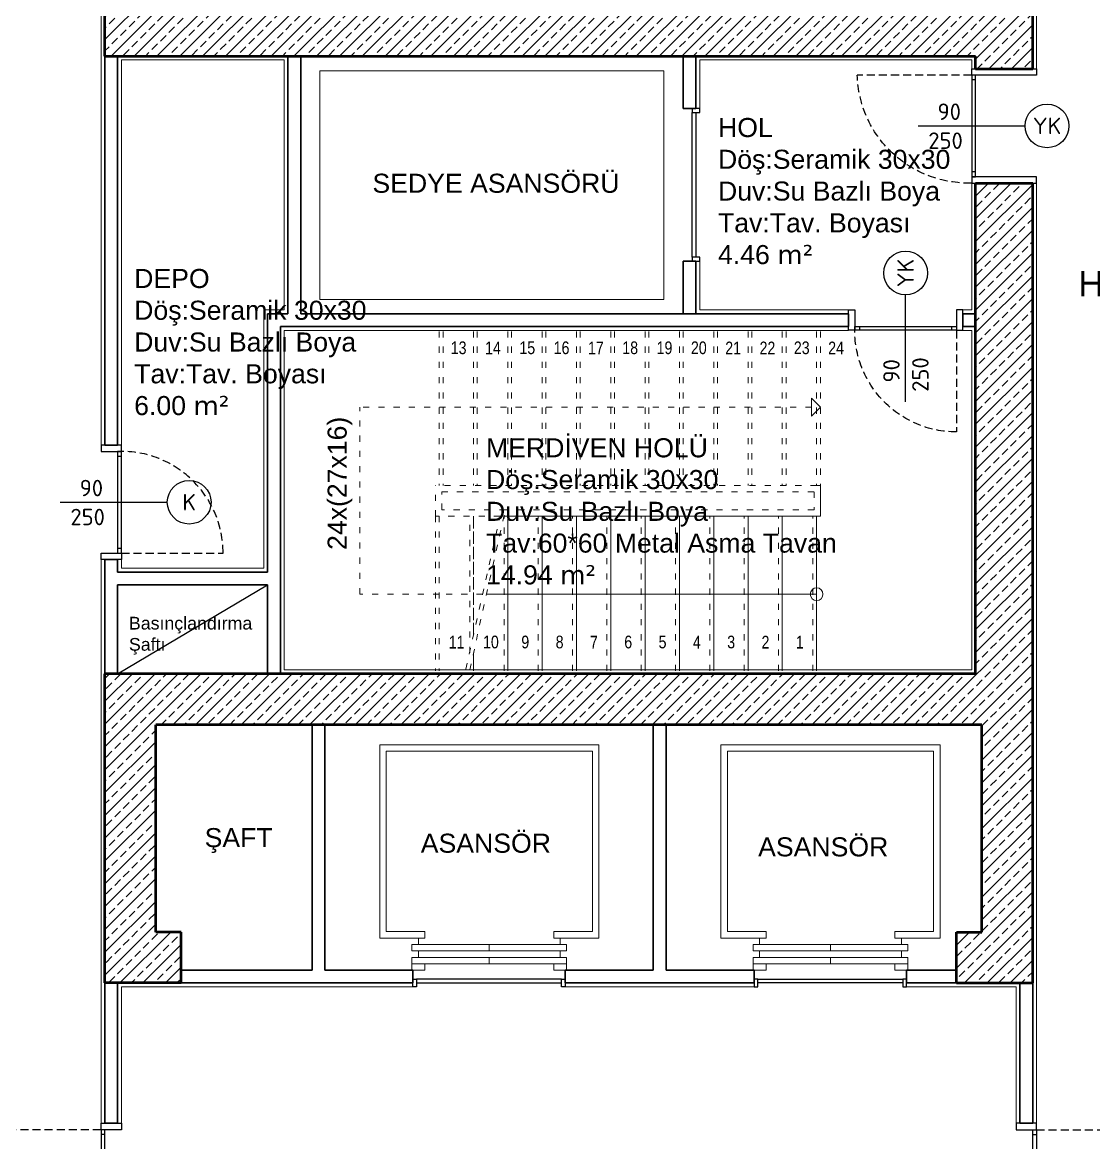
# Model space of a CAD drawing. Header units: millimetres. Extents: x 1443065 to 1517367, y 3763150 to 3779068.
# Drawn here: x 1513045 to 1513888, y 3767722 to 3768604 of the extents above; entities that cross this region are included whole.
import ezdxf
from ezdxf.enums import TextEntityAlignment as Align

# ---------------------------------------------------------------- set-up
doc = ezdxf.new("R2010")
doc.units = ezdxf.units.MM
doc.linetypes.add('ACAD_ISO03W100', pattern=[30, 12, -18])
doc.linetypes.add('HIDDEN', pattern=[9.525, 6.35, -3.175])
for name, color, linetype, lineweight in [('dog', 144, 'Continuous', 5), ('DUVAR', 2, 'Continuous', 35), ('MAHAL', 52, 'Continuous', 13), ('MERDIVEN', 4, 'Continuous', 20), ('SIVA', 3, 'Continuous', 9), ('TASIYICI', 170, 'Continuous', 50), ('TEFRIS', 165, 'Continuous', 15)]:
    doc.layers.add(name, color=color, linetype=linetype, lineweight=lineweight)
for name, color, linetype in [('m-DOG_', 4, 'Continuous'), ('m-DOG_gor', 8, 'Continuous'), ('m-TAR_duvar', 8, 'Continuous'), ('m-TFR_vitrifiye', 1, 'Continuous'), ('m-YAZ_poz', 7, 'Continuous')]:
    doc.layers.add(name, color=color, linetype=linetype)
doc.styles.add('mono', font='isocpeur.ttf')
doc.styles.add('olculer', font='romans.shx', dxfattribs={"width": 0.8})
doc.styles.get("Standard").update_dxf_attribs({"font": 'arial.ttf'})
pattern_1 = [(45, (-82570.414, -58953.389), (-8.98025612, 8.98025612), []), (45, (-82561.433, -58953.389), (-8.98025612, 8.98025612), [6.35, -3.175])]

# ---------------------------------------------------------------- blocks, each defined once
blk = doc.blocks.new('Asansör')
at = {"layer": 'dog', "extrusion": (-9.21821e-11, 6.3018e-09, 1)}
for points in [[(-50.7, -141.97), (-50.7, -147.04), (-86.2, -147.04), (-86.2, 5.07), (86.2, 5.07), (86.2, -147.04), (50.71, -147.04), (50.71, -141.97), (81.13, -141.97), (81.13, 0), (-81.13, 0), (-81.13, -141.97), (-50.7, -141.97)], [(-55.78, -152.12), (-55.78, -147.04)], [(55.78, -152.12), (55.78, -147.04)], [(-55.78, -157.19), (-55.78, -162.26)], [(55.78, -157.19), (55.78, -162.26)]]:
    blk.add_lwpolyline(points, dxfattribs=at)
for points in [[(-60.85, -157.19), (0, -157.19), (0, -152.12), (-60.85, -152.12)], [(60.85, -157.19), (0, -157.19), (0, -152.12), (60.85, -152.12)], [(-60.85, -167.33), (0, -167.33), (0, -162.26), (-60.85, -162.26)], [(-60.85, -172.4), (-60.85, -167.33), (-50.7, -167.33), (-50.7, -172.4)], [(60.85, -167.33), (0, -167.33), (0, -162.26), (60.85, -162.26)], [(50.71, -172.4), (50.71, -167.33), (60.85, -167.33), (60.85, -172.4)]]:
    blk.add_lwpolyline(points, close=True, dxfattribs=at)
blk = doc.blocks.new('90lık Kqpı')
at = {"layer": 'm-DOG_', "linetype": 'HIDDEN'}
blk.add_line((-8, -5), (-88, -5), dxfattribs=at)
at = {"layer": 'm-DOG_'}
for p, q in [((-5, -8.77), (-8, -8.77)), ((-5, -81.23), (-8, -81.23))]:
    blk.add_line(p, q, dxfattribs=at)
for points in [[(8, 0), (8, -5), (-8, -5), (-8, 0)], [(-8, -5), (-8, -85), (-5, -85), (-5, -5)], [(8, -90), (8, -85), (-8, -85), (-8, -90)]]:
    blk.add_lwpolyline(points, close=True, dxfattribs=at)
at = {"layer": 'm-DOG_', "linetype": 'HIDDEN'}
blk.add_arc((-8, -5), 80, 180, 270, dxfattribs=at)
blk = doc.blocks.new('m-penpoz')
blk.add_line((0, -1.625), (0, 0))
blk.add_circle((0, 0.332), 0.332)
blk.add_attdef('POZNO', text='', height=0.18).set_placement((0, 0.332), align=Align.MIDDLE)
blk.add_attdef('WIDTH', text='', height=0.18, rotation=90).set_placement((0, -1.625), align=Align.BOTTOM_LEFT)
blk.add_attdef('HEIGHT', text='', height=0.18, rotation=90).set_placement((0.069, -1.625), align=Align.TOP_LEFT)
blk = doc.blocks.new('Perde Kapı')
at = {"layer": 'm-DOG_', "linetype": 'HIDDEN'}
blk.add_line((5, 26), (5, 116), dxfattribs=at)
at = {"layer": 'm-DOG_'}
for p, q in [((8.77, 23), (8.77, 26)), ((81.23, 23), (81.23, 26))]:
    blk.add_line(p, q, dxfattribs=at)
for points in [[(0, -25), (5, -25), (5, 26), (0, 26)], [(5, 26), (85, 26), (85, 23), (5, 23)], [(90, -25), (85, -25), (85, 26), (90, 26)]]:
    blk.add_lwpolyline(points, close=True, dxfattribs=at)
at = {"layer": 'm-DOG_', "linetype": 'HIDDEN'}
blk.add_arc((2.66, 28.66), 87.38, 358.25879, 88.46816, dxfattribs=at)

msp = doc.modelspace()

# ---------------------------------------------------------------- hatches: boundary and pattern name
at = {"layer": 'm-TAR_duvar'}
h = msp.add_hatch(dxfattribs=at)
h.set_pattern_fill('ANSI33', color=256, scale=2)
h.set_pattern_definition(pattern_1)
h.paths.add_polyline_path([(1513110.07, 3768756.58), (1513110.07, 3768577.19), (1513795.14, 3768577.19), (1513795.14, 3768567.19), (1513840.14, 3768567.19), (1513840.14, 3768756.58), (1513785.14, 3768756.58), (1513785.14, 3768622.19), (1513165.43, 3768622.19), (1513165.07, 3768756.58)])
h = msp.add_hatch(dxfattribs=at)
h.set_pattern_fill('ANSI33', color=256, scale=2)
h.set_pattern_definition(pattern_1)
h.paths.add_polyline_path([(1513795.14, 3768477.19), (1513795.14, 3768090.97), (1513110.07, 3768090.97), (1513110.07, 3767847.59), (1513170.07, 3767847.59), (1513170.07, 3767887.59), (1513150.07, 3767887.59), (1513150.07, 3768050.83), (1513800.14, 3768050.83), (1513800.14, 3767887.59), (1513780.14, 3767887.59), (1513780.14, 3767847.59), (1513840.14, 3767847.59), (1513840.14, 3768477.19)])

# ---------------------------------------------------------------- linework, layer by layer
at = {"layer": 'DUVAR'}
for p, q in [((1513110.07, 3768270.98), (1513110.07, 3768577.19)), ((1513120.07, 3768474.37), (1513120.07, 3768577.19)), ((1513254.14, 3768374.37), (1513254.14, 3768577.19)), ((1513264.28, 3768374.37), (1513264.28, 3768577.19)), ((1513565, 3768535.78), (1513565, 3768577.19)), ((1513575.14, 3768535.78), (1513575.14, 3768577.19)), ((1513575.14, 3768535.78), (1513565, 3768535.78)), ((1513120.07, 3768374.37), (1513120.07, 3768474.37)), ((1513565, 3768374.37), (1513565, 3768415.78)), ((1513575.14, 3768415.78), (1513565, 3768415.78)), ((1513575.14, 3768374.37), (1513575.14, 3768415.78)), ((1513120.07, 3768270.98), (1513120.07, 3768374.37)), ((1513238.14, 3768374.37), (1513254.14, 3768374.37)), ((1513238.14, 3768170.98), (1513238.14, 3768374.37)), ((1513264.28, 3768374.37), (1513273.14, 3768374.37)), ((1513264.28, 3768374.37), (1513570, 3768374.37)), ((1513495.14, 3768374.37), (1513695.14, 3768374.37)), ((1513785.14, 3768374.37), (1513795.14, 3768374.37)), ((1513695.14, 3768364.23), (1513248.14, 3768364.23)), ((1513248.14, 3768090.97), (1513248.14, 3768364.23)), ((1513795.14, 3768364.23), (1513785.14, 3768364.23)), ((1513110.07, 3768270.98), (1513120.07, 3768270.98)), ((1513110.07, 3768090.97), (1513110.07, 3768180.98)), ((1513110.07, 3768180.98), (1513120.07, 3768180.98)), ((1513120.07, 3768170.98), (1513120.07, 3768180.98)), ((1513120.07, 3768170.98), (1513238.14, 3768170.98)), ((1513120.07, 3768090.97), (1513120.07, 3768160.98)), ((1513120.07, 3768160.98), (1513238.14, 3768160.98)), ((1513238.14, 3768090.97), (1513238.14, 3768160.98)), ((1513273.14, 3767857.59), (1513273.14, 3768050.83)), ((1513283.14, 3767857.59), (1513283.14, 3768050.83)), ((1513541.64, 3768050.83), (1513541.64, 3767857.59)), ((1513551.64, 3768050.83), (1513551.64, 3767857.59)), ((1513273.14, 3767857.59), (1513170.07, 3767857.59)), ((1513273.14, 3767857.59), (1513170.07, 3767857.59)), ((1513352.39, 3767857.59), (1513283.14, 3767857.59)), ((1513352.39, 3767857.59), (1513352.39, 3767847.59)), ((1513541.64, 3767857.59), (1513472.39, 3767857.59)), ((1513472.39, 3767857.59), (1513472.39, 3767847.59)), ((1513620.89, 3767857.59), (1513551.64, 3767857.59)), ((1513620.89, 3767857.59), (1513620.89, 3767847.59)), ((1513780.14, 3767857.59), (1513740.89, 3767857.59)), ((1513740.89, 3767857.59), (1513740.89, 3767847.59)), ((1513110.07, 3767847.59), (1513110.07, 3767737.09)), ((1513120.07, 3767847.59), (1513120.07, 3767737.09)), ((1513352.39, 3767847.59), (1513170.07, 3767847.59)), ((1513620.89, 3767847.59), (1513472.39, 3767847.59)), ((1513830.14, 3767737.09), (1513830.14, 3767847.59)), ((1513840.14, 3767737.09), (1513840.14, 3767847.59)), ((1513110.07, 3767737.09), (1513120.07, 3767737.09)), ((1513830.14, 3767737.09), (1513840.14, 3767737.09))]:
    msp.add_line(p, q, dxfattribs=at)
for points in [[(1513695.14, 3768374.37), (1513695.14, 3768364.23)], [(1513785.14, 3768374.37), (1513785.14, 3768364.23)], [(1513175.07, 3767847.59), (1513352.39, 3767847.59)], [(1513472.39, 3767847.59), (1513620.89, 3767847.59)], [(1513740.89, 3767847.59), (1513780.14, 3767847.59)]]:
    msp.add_lwpolyline(points, dxfattribs=at)
at = {"layer": 'm-DOG_gor', "linetype": 'Continuous'}
for points in [[(1513572.14, 3768535.78), (1513572.14, 3768532.78), (1513578.14, 3768532.78), (1513578.14, 3768535.78)], [(1513572.14, 3768418.78), (1513572.14, 3768532.78), (1513575.14, 3768532.78), (1513575.14, 3768418.78)], [(1513572.14, 3768418.78), (1513572.14, 3768415.78), (1513578.14, 3768415.78), (1513578.14, 3768418.78)], [(1513352.39, 3767850.59), (1513355.39, 3767850.59), (1513355.39, 3767844.59), (1513352.39, 3767844.59)], [(1513469.39, 3767850.59), (1513355.39, 3767850.59), (1513355.39, 3767847.59), (1513469.39, 3767847.59)], [(1513469.39, 3767850.59), (1513472.39, 3767850.59), (1513472.39, 3767844.59), (1513469.39, 3767844.59)], [(1513623.89, 3767850.59), (1513620.89, 3767850.59), (1513620.89, 3767844.59), (1513623.89, 3767844.59)], [(1513623.89, 3767850.59), (1513737.89, 3767850.59), (1513737.89, 3767847.59), (1513623.89, 3767847.59)], [(1513740.89, 3767850.59), (1513737.89, 3767850.59), (1513737.89, 3767844.59), (1513740.89, 3767844.59)]]:
    msp.add_lwpolyline(points, close=True, dxfattribs=at)
at = {"layer": 'm-TFR_vitrifiye'}
msp.add_line((1513120.07, 3768090.97), (1513238.14, 3768160.98), dxfattribs=at)
at = {"layer": 'MERDIVEN'}
for p, q in [((1513279.28, 3768385.64), (1513279.28, 3768565.64)), ((1513279.28, 3768565.64), (1513550, 3768565.64)), ((1513279.28, 3768385.64), (1513550, 3768385.64)), ((1513705.14, 3768364.23), (1513705.14, 3768364.23)), ((1513673.14, 3768300.85), (1513666.07, 3768307.92)), ((1513666.07, 3768307.92), (1513666.07, 3768293.78)), ((1513673.14, 3768300.85), (1513666.07, 3768293.78)), ((1513670.14, 3768239.24), (1513673.14, 3768239.24)), ((1513673.14, 3768239.24), (1513673.14, 3768214.96)), ((1513673.14, 3768214.96), (1513424.14, 3768214.96)), ((1513427.14, 3768093.19), (1513427.14, 3768214.96)), ((1513454.14, 3768093.19), (1513454.14, 3768214.96)), ((1513481.14, 3768093.19), (1513481.14, 3768214.96)), ((1513508.14, 3768093.19), (1513508.14, 3768214.96)), ((1513535.14, 3768093.19), (1513535.14, 3768214.96)), ((1513562.14, 3768093.19), (1513562.14, 3768214.96)), ((1513589.14, 3768093.19), (1513589.14, 3768214.96)), ((1513616.14, 3768093.19), (1513616.14, 3768214.96)), ((1513643.14, 3768093.19), (1513643.14, 3768214.96)), ((1513670.14, 3768093.19), (1513670.14, 3768214.96)), ((1513670.14, 3768153.58), (1513410.44, 3768153.58)), ((1513400.14, 3768107.47), (1513400.14, 3768093.19)), ((1513400.14, 3768093.19), (1513400.14, 3768107.47))]:
    msp.add_line(p, q, dxfattribs=at)
at = {"layer": 'MERDIVEN', "linetype": 'ACAD_ISO03W100', "ltscale": 0.4}
for p, q in [((1513702.14, 3768364.23), (1513702.14, 3768364.23)), ((1513373.14, 3768360.45), (1513373.14, 3768239.24)), ((1513376.14, 3768360.45), (1513376.14, 3768239.24)), ((1513400.14, 3768360.45), (1513400.14, 3768239.24)), ((1513403.14, 3768360.45), (1513403.14, 3768239.24)), ((1513427.14, 3768360.45), (1513427.14, 3768239.24)), ((1513430.14, 3768360.45), (1513430.14, 3768239.24)), ((1513454.14, 3768360.45), (1513454.14, 3768239.24)), ((1513457.14, 3768360.45), (1513457.14, 3768239.24)), ((1513481.14, 3768360.45), (1513481.14, 3768239.24)), ((1513484.14, 3768360.45), (1513484.14, 3768239.24)), ((1513508.14, 3768360.45), (1513508.14, 3768239.24)), ((1513511.14, 3768360.45), (1513511.14, 3768239.24)), ((1513535.14, 3768360.45), (1513535.14, 3768239.24)), ((1513538.14, 3768360.45), (1513538.14, 3768239.24)), ((1513562.14, 3768360.45), (1513562.14, 3768239.24)), ((1513565.14, 3768360.45), (1513565.14, 3768239.24)), ((1513589.14, 3768360.45), (1513589.14, 3768239.24)), ((1513592.14, 3768360.45), (1513592.14, 3768239.24)), ((1513616.14, 3768360.45), (1513616.14, 3768239.24)), ((1513619.14, 3768360.45), (1513619.14, 3768239.24)), ((1513643.14, 3768360.45), (1513643.14, 3768239.24)), ((1513646.14, 3768360.45), (1513646.14, 3768239.24)), ((1513670.14, 3768360.45), (1513670.14, 3768239.24)), ((1513673.14, 3768360.45), (1513673.14, 3768239.24)), ((1513666.07, 3768300.85), (1513310.64, 3768300.85)), ((1513310.64, 3768153.58), (1513310.64, 3768300.85)), ((1513670.14, 3768239.24), (1513370.14, 3768239.24)), ((1513370.14, 3768214.96), (1513370.14, 3768239.24)), ((1513370.14, 3768214.96), (1513370.14, 3768093.19)), ((1513421.06, 3768214.96), (1513370.14, 3768214.96)), ((1513373.14, 3768214.96), (1513373.14, 3768093.19)), ((1513394.21, 3768094.63), (1513421.06, 3768214.96)), ((1513397.14, 3768093.97), (1513425.27, 3768220.03)), ((1513397.14, 3768107.47), (1513397.14, 3768214.96)), ((1513400.14, 3768214.96), (1513400.14, 3768121.19)), ((1513400.14, 3768121.19), (1513400.14, 3768214.96)), ((1513424.14, 3768093.19), (1513424.14, 3768214.96)), ((1513451.14, 3768093.19), (1513451.14, 3768214.96)), ((1513478.14, 3768093.19), (1513478.14, 3768214.96)), ((1513505.14, 3768093.19), (1513505.14, 3768214.96)), ((1513532.14, 3768093.19), (1513532.14, 3768214.96)), ((1513559.14, 3768093.19), (1513559.14, 3768214.96)), ((1513586.14, 3768093.19), (1513586.14, 3768214.96)), ((1513613.14, 3768093.19), (1513613.14, 3768214.96)), ((1513640.14, 3768093.19), (1513640.14, 3768214.96)), ((1513667.14, 3768093.19), (1513667.14, 3768214.96)), ((1513373.14, 3768153.58), (1513310.64, 3768153.58)), ((1513407.36, 3768153.58), (1513373.14, 3768153.58))]:
    msp.add_line(p, q, dxfattribs=at)
at = {"layer": 'MERDIVEN'}
msp.add_lwpolyline([(1513550, 3768565.64), (1513550, 3768385.64)], dxfattribs=at)
at = {"layer": 'MERDIVEN', "linetype": 'ACAD_ISO03W100', "ltscale": 0.4}
msp.add_lwpolyline([(1513425.27, 3768220.03), (1513375.14, 3768220.03), (1513375.14, 3768234.17), (1513668.14, 3768234.17), (1513668.14, 3768220.03), (1513425.27, 3768220.03)], dxfattribs=at)
at = {"layer": 'MERDIVEN'}
msp.add_circle((1513670.14, 3768153.58), 5, dxfattribs=at)
at = {"layer": 'SIVA'}
for p, q in [((1513620.89, 3767844.59), (1513472.39, 3767844.59)), ((1513827.14, 3767737.09), (1513827.14, 3767844.59))]:
    msp.add_line(p, q, dxfattribs=at)
for points in [[(1513782.07, 3769414.59), (1513782.07, 3769344.09), (1513867.07, 3769344.09), (1513867.07, 3768859.58), (1513782.07, 3768859.58), (1513782.07, 3768625.19), (1513168.07, 3768625.19), (1513168.07, 3768859.58), (1513052.07, 3768859.58), (1513052.07, 3768753.58), (1513107.07, 3768753.58), (1513107.07, 3768270.98)], [(1513843.14, 3768567.19), (1513843.14, 3768753.58), (1513888.07, 3768753.58), (1513888.07, 3769414.59)], [(1513123.07, 3768180.98), (1513123.07, 3768173.98), (1513235.14, 3768173.98), (1513235.14, 3768377.37), (1513251.14, 3768377.37), (1513251.14, 3768574.19), (1513123.07, 3768574.19), (1513123.07, 3768270.98)], [(1513578.14, 3768535.78), (1513578.14, 3768574.19), (1513792.14, 3768574.19), (1513792.14, 3768567.19)], [(1513785.14, 3768377.37), (1513792.14, 3768377.37), (1513792.14, 3768477.19)], [(1513843.14, 3767737.09), (1513843.14, 3768477.19)], [(1513695.14, 3768377.37), (1513578.14, 3768377.37), (1513578.14, 3768415.78)], [(1513695.14, 3768361.23), (1513251.14, 3768361.23), (1513251.14, 3768093.97), (1513792.14, 3768093.97), (1513792.14, 3768361.23), (1513785.14, 3768361.23)], [(1513107.07, 3768180.98), (1513107.07, 3767737.09)], [(1513123.07, 3767737.09), (1513123.07, 3767844.59), (1513352.39, 3767844.59)], [(1513740.89, 3767844.59), (1513827.14, 3767844.59)]]:
    msp.add_lwpolyline(points, dxfattribs=at)
at = {"layer": 'TASIYICI'}
for p, q in [((1513110.07, 3768577.19), (1513110.07, 3768756.58)), ((1513840.14, 3768577.19), (1513840.14, 3768756.58)), ((1513110.07, 3768577.19), (1513795.14, 3768577.19)), ((1513795.14, 3768567.19), (1513795.14, 3768577.19)), ((1513840.14, 3768567.19), (1513840.14, 3768577.19)), ((1513795.14, 3768567.19), (1513840.14, 3768567.19)), ((1513795.14, 3768090.97), (1513795.14, 3768477.19)), ((1513795.14, 3768477.19), (1513840.14, 3768477.19)), ((1513840.14, 3768090.97), (1513840.14, 3768477.19)), ((1513795.14, 3768090.97), (1513110.07, 3768090.97)), ((1513110.07, 3767847.59), (1513110.07, 3768090.97)), ((1513840.14, 3767847.59), (1513840.14, 3768090.97)), ((1513800.14, 3768050.83), (1513150.07, 3768050.83)), ((1513150.07, 3767887.59), (1513150.07, 3768050.83)), ((1513800.14, 3767887.59), (1513800.14, 3768050.83)), ((1513170.07, 3767887.59), (1513150.07, 3767887.59)), ((1513170.07, 3767847.59), (1513170.07, 3767887.59)), ((1513780.14, 3767847.59), (1513780.14, 3767887.59)), ((1513780.14, 3767887.59), (1513800.14, 3767887.59)), ((1513170.07, 3767847.59), (1513110.07, 3767847.59)), ((1513780.14, 3767847.59), (1513840.14, 3767847.59))]:
    msp.add_line(p, q, dxfattribs=at)

# ---------------------------------------------------------------- block references
at = {"layer": 'm-YAZ_poz'}
ref = msp.add_blockref('m-penpoz', (1513834.26, 3768522.19), dxfattribs=dict(at, xscale=51.83999999999998, yscale=51.83999999999998, zscale=51.83999999999998, rotation=270.0004505966874))
ref.add_attrib('WIDTH', '90', dxfattribs={"layer": '0', "height": 12.96, "style": 'mono'}).set_placement((1513783.71, 3768522.98), align=Align.BOTTOM_RIGHT)
ref.add_attrib('HEIGHT', '250', dxfattribs={"layer": '0', "height": 12.96, "style": 'mono'}).set_placement((1513785.16, 3768500.18), align=Align.BOTTOM_RIGHT)
ref.add_attrib('POZNO', 'YK', dxfattribs={"layer": '0', "height": 12.96, "style": 'mono'}).set_placement((1513851.47, 3768522.19), align=Align.MIDDLE_CENTER)
ref = msp.add_blockref('m-penpoz', (1513740.14, 3768389.15), dxfattribs=dict(at, xscale=51.83999999999998, yscale=51.83999999999998, zscale=51.83999999999998, rotation=0.0004505966874108402))
ref.add_attrib('WIDTH', '90', dxfattribs={"layer": '0', "height": 12.96, "rotation": 90, "style": 'mono'}).set_placement((1513739.35, 3768338.6), align=Align.BOTTOM_RIGHT)
ref.add_attrib('HEIGHT', '250', dxfattribs={"layer": '0', "height": 12.96, "rotation": 90, "style": 'mono'}).set_placement((1513762.15, 3768340.05), align=Align.BOTTOM_RIGHT)
ref.add_attrib('POZNO', 'YK', dxfattribs={"layer": '0', "height": 12.96, "rotation": 90, "style": 'mono'}).set_placement((1513740.14, 3768406.36), align=Align.MIDDLE_CENTER)
ref = msp.add_blockref('m-penpoz', (1513159.2, 3768225.98), dxfattribs=dict(at, xscale=51.83999999999998, yscale=51.83999999999998, zscale=51.83999999999998, rotation=270.0004505966874))
ref.add_attrib('WIDTH', '90', dxfattribs={"layer": '0', "height": 12.96, "style": 'mono'}).set_placement((1513108.65, 3768226.77), align=Align.BOTTOM_RIGHT)
ref.add_attrib('HEIGHT', '250', dxfattribs={"layer": '0', "height": 12.96, "style": 'mono'}).set_placement((1513110.09, 3768203.96), align=Align.BOTTOM_RIGHT)
ref.add_attrib('POZNO', 'K', dxfattribs={"layer": '0', "height": 12.96, "style": 'mono'}).set_placement((1513176.41, 3768225.98), align=Align.MIDDLE_CENTER)
at = {"layer": 'SIVA', "xscale": -1, "rotation": 90}
msp.add_blockref('Perde Kapı', (1513818.14, 3768567.19), dxfattribs=at)
at = {"layer": 'SIVA'}
for p in [(1513412.54, 3768029.99, 0), (1513681.04, 3768029.99, 0)]:
    msp.add_blockref('Asansör', p, dxfattribs=at)
at = {"layer": 'TEFRIS', "color": 6, "lineweight": 18, "xscale": -1, "rotation": 270}
msp.add_blockref('90lık Kqpı', (1513785.14, 3768369.3), dxfattribs=at)
at = {"layer": 'TEFRIS', "color": 6, "lineweight": 18, "rotation": 180}
msp.add_blockref('90lık Kqpı', (1513115.07, 3768180.98), dxfattribs=at)
at = {"layer": 'TEFRIS', "color": 6, "lineweight": 18}
msp.add_blockref('90lık Kqpı', (1513115.07, 3767737.09), dxfattribs=at)
at = {"layer": 'TEFRIS', "color": 6, "lineweight": 18, "xscale": -1}
msp.add_blockref('90lık Kqpı', (1513835.14, 3767737.09), dxfattribs=at)

# ---------------------------------------------------------------- texts
at = {"char_height": 10, "width": 299.8306, "attachment_point": 7, "style": 'olculer'}
for s, insert in [('{\\f@Arial Unicode MS|b0|i0|c162|p34;13}', (1513382.22, 3768342.38)), ('{\\f@Arial Unicode MS|b0|i0|c162|p34;14}', (1513409.22, 3768342.38)), ('{\\f@Arial Unicode MS|b0|i0|c162|p34;15}', (1513436.22, 3768342.38)), ('{\\f@Arial Unicode MS|b0|i0|c162|p34;16}', (1513463.22, 3768342.38)), ('{\\f@Arial Unicode MS|b0|i0|c162|p34;17}', (1513490.22, 3768342.38)), ('{\\f@Arial Unicode MS|b0|i0|c162|p34;18}', (1513517.22, 3768342.38)), ('{\\f@Arial Unicode MS|b0|i0|c162|p34;19}', (1513544.22, 3768342.38)), ('{\\f@Arial Unicode MS|b0|i0|c162|p34;20}', (1513571.22, 3768342.38)), ('{\\f@Arial Unicode MS|b0|i0|c162|p34;21}', (1513598.22, 3768342.38)), ('{\\f@Arial Unicode MS|b0|i0|c162|p34;22}', (1513625.22, 3768342.38)), ('{\\f@Arial Unicode MS|b0|i0|c162|p34;23}', (1513652.22, 3768342.38)), ('{\\f@Arial Unicode MS|b0|i0|c162|p34;24}', (1513679.22, 3768342.38)), ('{\\f@Arial Unicode MS|b0|i0|c162|p34;11}', (1513380.62, 3768110.8)), ('{\\f@Arial Unicode MS|b0|i0|c162|p34;10}', (1513407.62, 3768110.8)), ('{\\f@Arial Unicode MS|b0|i0|c162|p34;9}', (1513437.78, 3768110.8)), ('{\\f@Arial Unicode MS|b0|i0|c162|p34;8}', (1513464.78, 3768110.8)), ('{\\f@Arial Unicode MS|b0|i0|c162|p34;7}', (1513491.78, 3768110.8)), ('{\\f@Arial Unicode MS|b0|i0|c162|p34;6}', (1513518.78, 3768110.8)), ('{\\f@Arial Unicode MS|b0|i0|c162|p34;5}', (1513545.78, 3768110.8)), ('{\\f@Arial Unicode MS|b0|i0|c162|p34;4}', (1513572.78, 3768110.8)), ('{\\f@Arial Unicode MS|b0|i0|c162|p34;3}', (1513599.78, 3768110.8)), ('{\\f@Arial Unicode MS|b0|i0|c162|p34;2}', (1513626.78, 3768110.8)), ('{\\f@Arial Unicode MS|b0|i0|c162|p34;1}', (1513653.78, 3768110.8))]:
    msp.add_mtext(s, dxfattribs=dict(at, insert=insert))
at = {"layer": 'MAHAL', "attachment_point": 7}
for s, insert, char_height, width in [('\\pt165;{\\f@Arial Unicode MS|b0|i0|c162|p34;HOL\\P\\ptz;Dö}ş{\\f@Arial Unicode MS|b0|i0|c162|p34;:Seramik 30x30\\PDuv:Su Bazl}ı{\\f@Arial Unicode MS|b0|i0|c162|p34; Boya\\PTav:Tav. Boyas}ı{\\f@Arial Unicode MS|b0|i0|c162|p34;\\P4.46 \\fVerdana|b0|i0|c162|p34;m²}', (1513592.54, 3768413.17), 15, 255.6335), ('{\\f@Arial Unicode MS|b0|i0|c162|p34;SEDYE ASANSÖRÜ}', (1513320.6, 3768469.32), 15, 218.5662), ('{\\f@Arial Unicode MS|b0|i0|c162|p34;DEPO\\PDö}ş{\\f@Arial Unicode MS|b0|i0|c162|p34;:Seramik 30x30\\PDuv:Su Bazl}ı{\\f@Arial Unicode MS|b0|i0|c162|p34; Boya\\PTav:Tav. Boyas}ı{\\f@Arial Unicode MS|b0|i0|c162|p34;\\P6.00 \\fVerdana|b0|i0|c162|p34;m²}', (1513133.14, 3768294.34), 15, 228.7902), ('\\pt220;{\\f@Arial Unicode MS|b0|i0|c162|p34;HOL}', (1513876.01, 3768387.67), 20, 356.7629), ('{\\f@Arial Unicode MS|b0|i0|c162|p34;MERDİVEN HOLÜ\\PDöş:Seramik 30x30\\PDuv:Su Bazlı Boya\\PTav:60*60 Metal Asma Tavan\\P14.94 \\fVerdana|b0|i0|c162|p34;m²}', (1513409.99, 3768161.08), 15, 966.4594), ('{\\f@Arial Unicode MS|b0|i0|c162|p34;Basınçlandırma\\PŞaftı}', (1513128.99, 3768106.01), 10, 73.6363), ('{\\f@Arial Unicode MS|b0|i0|c162|p34;ŞAFT}', (1513188.55, 3767949.84), 15, 207.1482), ('{\\f@Arial Unicode MS|b0|i0|c162|p34;ASANSÖR}', (1513358.63, 3767949.84), 15, 207.1482), ('{\\f@Arial Unicode MS|b0|i0|c162|p34;ASANSÖR}', (1513624.11, 3767946.98), 15, 207.1482)]:
    msp.add_mtext(s, dxfattribs=dict(at, insert=insert, char_height=char_height, width=width))
at = {"layer": 'MAHAL', "insert": (1513304.85, 3768188.43), "char_height": 15, "width": 137.8391, "attachment_point": 7, "rotation": 90}
msp.add_mtext('{\\f@Arial Unicode MS|b0|i0|c162|p34;24x(27x16)}', dxfattribs=at)

doc.saveas('drawing.dxf')
